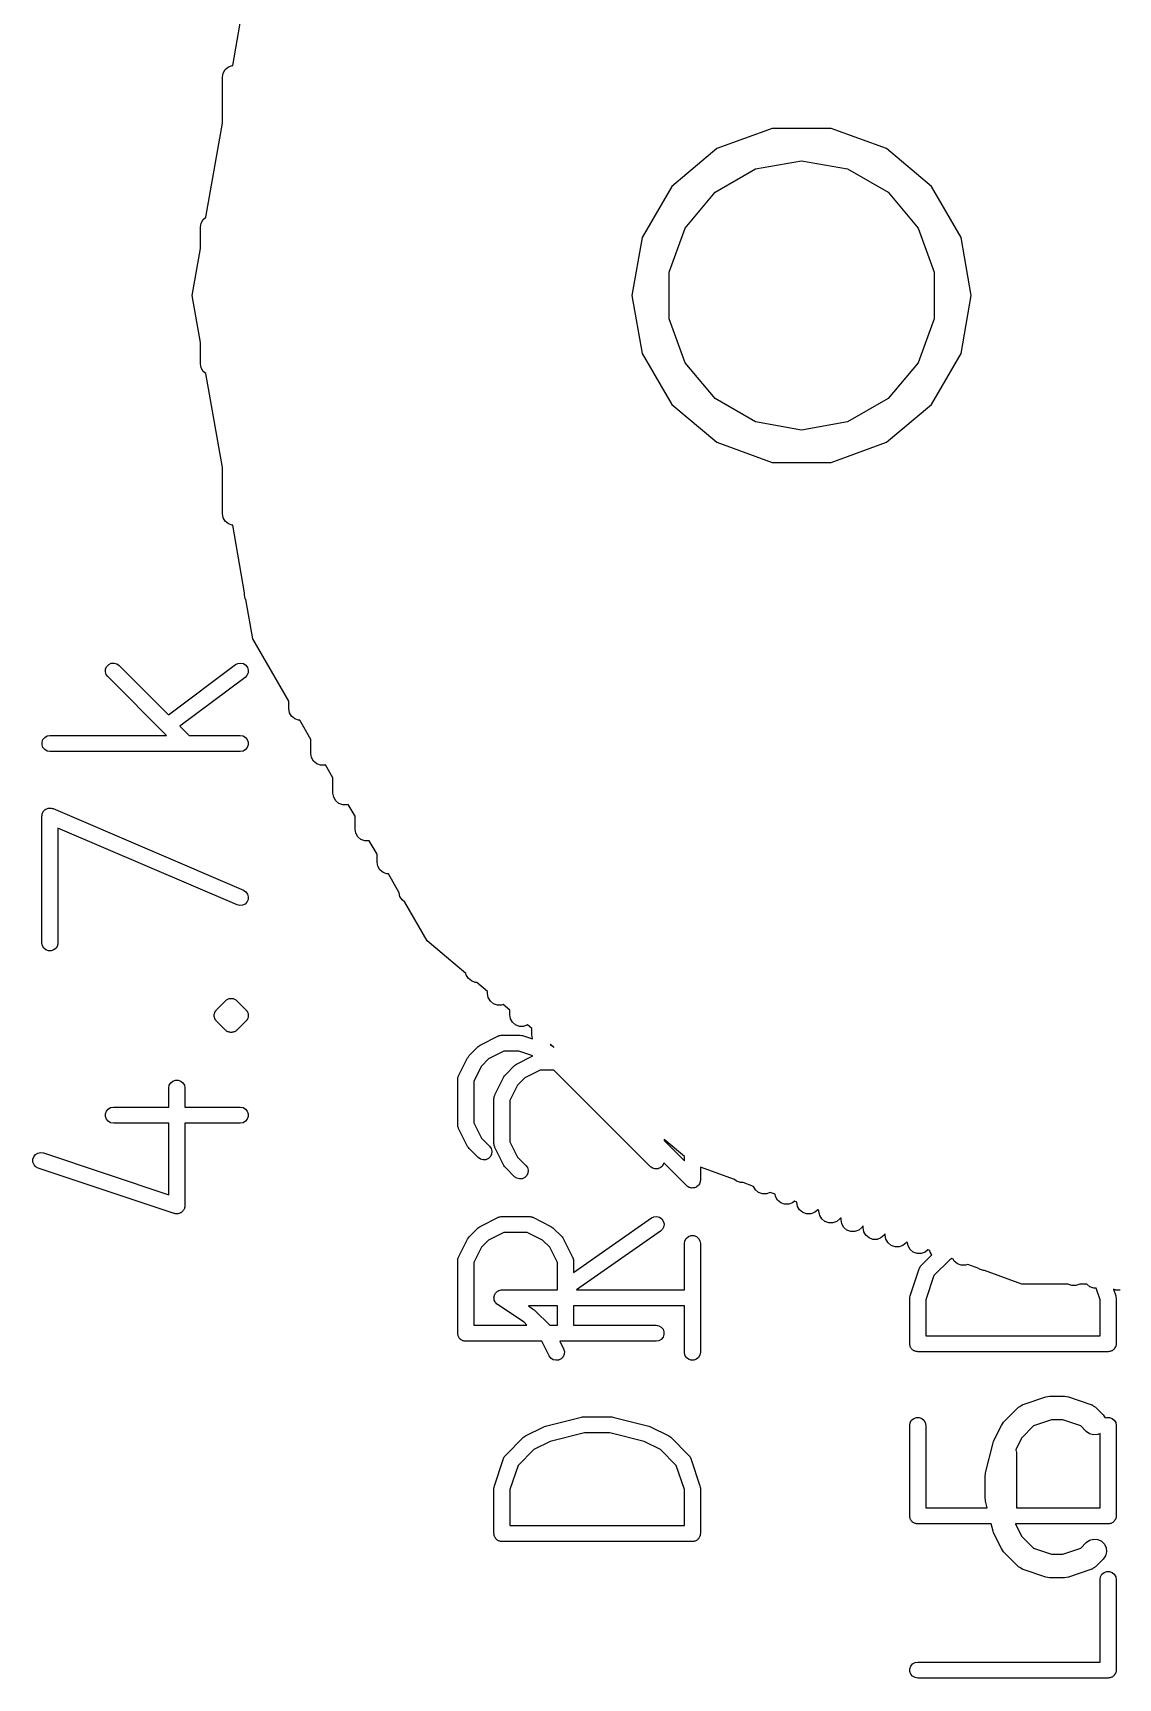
# Model space of a CAD drawing. Extents: x 0 to 76, y -93 to 10.
# Drawn here: x 5.13 to 12.01, y -49.76 to -39.34 of the extents above; entities that cross this region are included whole.
import ezdxf

# ---------------------------------------------------------------- set-up
doc = ezdxf.new("R2010")
doc.units = 0
doc.header["$MEASUREMENT"] = 0
doc.layers.add('BLACK', color=7, linetype='CONTINUOUS')

msp = doc.modelspace()

# ---------------------------------------------------------------- linework, layer by layer
at = {"layer": 'Black'}
for p, q in [((6.39438, -39.5431), (6.47, -39.1143)), ((6.33, -39.617), (6.33452, -39.5913)), ((6.33, -39.9083), (6.33, -39.617)), ((6.33452, -39.5913), (6.34755, -39.5688)), ((6.34755, -39.5688), (6.3675, -39.552)), ((6.3675, -39.552), (6.39198, -39.5431)), ((6.39198, -39.5431), (6.39438, -39.5431)), ((6.22492, -40.5042), (6.33, -39.9083)), ((9.81333, -39.9413), (9.4625, -40.069)), ((10.1867, -39.9413), (9.81333, -39.9413)), ((10.5375, -40.069), (10.1867, -39.9413)), ((9.4625, -40.069), (9.1765, -40.309)), ((10.8235, -40.309), (10.5375, -40.069)), ((9.45154, -40.3464), (9.70817, -40.1982)), ((9.70817, -40.1982), (10, -40.1468)), ((10, -40.1468), (10.2918, -40.1982)), ((10.2918, -40.1982), (10.5485, -40.3464)), ((9.1765, -40.309), (8.98983, -40.6323)), ((9.26107, -40.5734), (9.45154, -40.3464)), ((10.5485, -40.3464), (10.7389, -40.5734)), ((11.0102, -40.6323), (10.8235, -40.309)), ((6.19, -40.567), (6.19452, -40.5413)), ((6.19452, -40.5413), (6.20755, -40.5188)), ((6.20755, -40.5188), (6.22492, -40.5042)), ((6.19, -40.7023), (6.19, -40.567)), ((8.98983, -40.6323), (8.925, -41)), ((9.15972, -40.8518), (9.26107, -40.5734)), ((10.7389, -40.5734), (10.8403, -40.8518)), ((11.075, -41), (11.0102, -40.6323)), ((6.1375, -41), (6.19, -40.7023)), ((9.15972, -41.1482), (9.15972, -40.8518)), ((10.8403, -40.8518), (10.8403, -41.1482)), ((6.19, -41.2977), (6.1375, -41)), ((8.925, -41), (8.98983, -41.3677)), ((11.0102, -41.3677), (11.075, -41)), ((9.26107, -41.4266), (9.15972, -41.1482)), ((10.8403, -41.1482), (10.7389, -41.4266)), ((6.19, -41.433), (6.19, -41.2977)), ((8.98983, -41.3677), (9.1765, -41.691)), ((10.8235, -41.691), (11.0102, -41.3677)), ((6.19452, -41.4587), (6.19, -41.433)), ((6.20755, -41.4812), (6.19452, -41.4587)), ((6.22492, -41.4958), (6.20755, -41.4812)), ((6.33, -42.0917), (6.22492, -41.4958)), ((9.45154, -41.6536), (9.26107, -41.4266)), ((10.7389, -41.4266), (10.5485, -41.6536)), ((9.1765, -41.691), (9.4625, -41.931)), ((9.70817, -41.8018), (9.45154, -41.6536)), ((10.5485, -41.6536), (10.2918, -41.8018)), ((10.5375, -41.931), (10.8235, -41.691)), ((10, -41.8532), (9.70817, -41.8018)), ((10.2918, -41.8018), (10, -41.8532)), ((9.4625, -41.931), (9.81333, -42.0587)), ((10.1867, -42.0587), (10.5375, -41.931)), ((6.33, -42.383), (6.33, -42.0917)), ((9.81333, -42.0587), (10.1867, -42.0587)), ((6.33452, -42.4087), (6.33, -42.383)), ((6.34755, -42.4312), (6.33452, -42.4087)), ((6.3675, -42.448), (6.34755, -42.4312)), ((6.39198, -42.4569), (6.3675, -42.448)), ((6.39438, -42.4569), (6.39198, -42.4569)), ((6.47, -42.8857), (6.39438, -42.4569)), ((6.47, -42.897), (6.47, -42.8857)), ((6.47452, -42.9227), (6.47, -42.897)), ((6.47739, -42.9276), (6.47452, -42.9227)), ((6.52121, -43.1761), (6.47739, -42.9276)), ((6.75, -43.5724), (6.52121, -43.1761)), ((5.58761, -43.3849), (5.58914, -43.3674)), ((5.58914, -43.3674), (5.5966, -43.3514)), ((5.5966, -43.3514), (5.60908, -43.3389)), ((5.60908, -43.3389), (5.62507, -43.3314)), ((5.62507, -43.3314), (5.64264, -43.3299)), ((5.64264, -43.3299), (5.65968, -43.3345)), ((5.65968, -43.3345), (5.67413, -43.3446)), ((5.67413, -43.3446), (5.98769, -43.6581)), ((5.98769, -43.6581), (6.41207, -43.3399)), ((6.41207, -43.3399), (6.42781, -43.3319)), ((6.42781, -43.3319), (6.44532, -43.3298)), ((6.44532, -43.3298), (6.4625, -43.3338)), ((6.4625, -43.3338), (6.47728, -43.3434)), ((6.47728, -43.3434), (6.48786, -43.3575)), ((6.48786, -43.3575), (6.49298, -43.3744)), ((6.49298, -43.3744), (6.49202, -43.392)), ((5.59217, -43.402), (5.58761, -43.3849)), ((5.60229, -43.4164), (5.59217, -43.402)), ((5.97519, -43.7893), (5.60229, -43.4164)), ((6.47303, -43.4211), (6.06027, -43.7307)), ((6.48509, -43.4083), (6.47303, -43.4211)), ((6.49202, -43.392), (6.48509, -43.4083)), ((6.75, -43.619), (6.75, -43.5724)), ((6.75452, -43.6447), (6.75, -43.619)), ((6.76755, -43.6672), (6.75452, -43.6447)), ((6.7875, -43.684), (6.76755, -43.6672)), ((6.81198, -43.6929), (6.7875, -43.684)), ((5.20339, -43.8012), (5.21867, -43.7924)), ((5.21867, -43.7924), (5.23605, -43.7893)), ((5.23605, -43.7893), (5.97519, -43.7893)), ((6.06027, -43.7307), (6.11888, -43.7893)), ((6.11888, -43.7893), (6.44255, -43.7893)), ((6.44255, -43.7893), (6.45992, -43.7924)), ((6.45992, -43.7924), (6.4752, -43.8012)), ((6.81956, -43.6929), (6.81198, -43.6929)), ((6.89, -43.8149), (6.81956, -43.6929)), ((5.18602, -43.8313), (5.19205, -43.8147)), ((5.18602, -43.8489), (5.18602, -43.8313)), ((5.19205, -43.8655), (5.18602, -43.8489)), ((5.19205, -43.8147), (5.20339, -43.8012)), ((5.20339, -43.879), (5.19205, -43.8655)), ((5.21867, -43.8879), (5.20339, -43.879)), ((5.23605, -43.8909), (5.21867, -43.8879)), ((6.44255, -43.8909), (5.23605, -43.8909)), ((6.45992, -43.8879), (6.44255, -43.8909)), ((6.4752, -43.879), (6.45992, -43.8879)), ((6.4752, -43.8012), (6.48654, -43.8147)), ((6.48654, -43.8655), (6.4752, -43.879)), ((6.48654, -43.8147), (6.49258, -43.8313)), ((6.49258, -43.8489), (6.48654, -43.8655)), ((6.49258, -43.8313), (6.49258, -43.8489)), ((6.89, -43.903), (6.89, -43.8149)), ((6.89452, -43.9287), (6.89, -43.903)), ((6.90755, -43.9512), (6.89452, -43.9287)), ((6.9275, -43.968), (6.90755, -43.9512)), ((6.95198, -43.9769), (6.9275, -43.968)), ((6.97802, -43.9769), (6.95198, -43.9769)), ((6.98257, -43.9752), (6.97802, -43.9769)), ((7.03, -44.0574), (6.98257, -43.9752)), ((7.03, -44.155), (7.03, -44.0574)), ((7.03452, -44.1807), (7.03, -44.155)), ((7.04755, -44.2032), (7.03452, -44.1807)), ((7.0675, -44.22), (7.04755, -44.2032)), ((5.18525, -44.2997), (5.18626, -44.294)), ((5.18525, -45.1041), (5.18525, -44.2997)), ((5.18626, -44.294), (5.18659, -44.2881)), ((5.18659, -44.2881), (5.18778, -44.2854)), ((5.18778, -44.2854), (5.18831, -44.2824)), ((5.18831, -44.2824), (5.19124, -44.2773)), ((5.19124, -44.2773), (5.19354, -44.2719)), ((5.19354, -44.2719), (5.19562, -44.2697)), ((5.19562, -44.2697), (5.19713, -44.2671)), ((5.19713, -44.2671), (5.20162, -44.2633)), ((5.20162, -44.2633), (5.20562, -44.2591)), ((5.20562, -44.2591), (5.20832, -44.2577)), ((5.20832, -44.2577), (5.21065, -44.2557)), ((5.21065, -44.2557), (5.21614, -44.2537)), ((5.21614, -44.2537), (5.22136, -44.2511)), ((5.22136, -44.2511), (5.22438, -44.2507)), ((5.22438, -44.2507), (5.22723, -44.2497)), ((5.22723, -44.2497), (5.23307, -44.2497)), ((5.23307, -44.2497), (5.23888, -44.249)), ((5.23888, -44.249), (5.24184, -44.2497)), ((5.24184, -44.2497), (5.24487, -44.2497)), ((5.24487, -44.2497), (5.25036, -44.2517)), ((5.25036, -44.2517), (5.25606, -44.253)), ((5.25606, -44.253), (6.46256, -44.7701)), ((7.09198, -44.2289), (7.0675, -44.22)), ((7.11802, -44.2289), (7.09198, -44.2289)), ((7.12711, -44.2256), (7.11802, -44.2289)), ((7.17, -44.2998), (7.12711, -44.2256)), ((7.17, -44.383), (7.17, -44.2998)), ((6.42254, -44.8635), (5.28685, -44.3768)), ((5.28685, -44.3768), (5.28685, -45.1041)), ((7.17452, -44.4087), (7.17, -44.383)), ((7.18755, -44.4312), (7.17452, -44.4087)), ((7.2075, -44.448), (7.18755, -44.4312)), ((7.23198, -44.4569), (7.2075, -44.448)), ((7.25802, -44.4569), (7.23198, -44.4569)), ((7.26019, -44.4561), (7.25802, -44.4569)), ((7.31, -44.5423), (7.26019, -44.4561)), ((7.31, -44.592), (7.31, -44.5423)), ((7.31452, -44.6177), (7.31, -44.592)), ((7.32755, -44.6402), (7.31452, -44.6177)), ((7.3475, -44.657), (7.32755, -44.6402)), ((7.37198, -44.6659), (7.3475, -44.657)), ((7.38132, -44.6659), (7.37198, -44.6659)), ((7.45046, -44.7856), (7.38132, -44.6659)), ((6.46256, -44.7701), (6.47732, -44.7798)), ((6.47732, -44.7798), (6.48789, -44.7939)), ((6.49201, -44.8284), (6.48506, -44.8446)), ((6.48789, -44.7939), (6.49299, -44.8108)), ((6.49299, -44.8108), (6.49201, -44.8284)), ((7.45452, -44.8087), (7.45046, -44.7856)), ((7.46755, -44.8312), (7.45452, -44.8087)), ((7.48546, -44.8462), (7.46755, -44.8312)), ((6.43971, -44.8675), (6.42254, -44.8635)), ((6.45723, -44.8654), (6.43971, -44.8675)), ((6.47298, -44.8575), (6.45723, -44.8654)), ((6.48506, -44.8446), (6.47298, -44.8575)), ((7.62604, -45.0897), (7.48546, -44.8462)), ((5.18831, -45.1214), (5.18525, -45.1041)), ((5.19713, -45.1367), (5.18831, -45.1214)), ((5.21065, -45.1481), (5.19713, -45.1367)), ((5.22723, -45.1541), (5.21065, -45.1481)), ((5.26145, -45.1481), (5.24487, -45.1541)), ((5.27496, -45.1367), (5.26145, -45.1481)), ((5.28378, -45.1214), (5.27496, -45.1367)), ((5.28685, -45.1041), (5.28378, -45.1214)), ((7.87299, -45.2969), (7.62604, -45.0897)), ((5.24487, -45.1541), (5.22723, -45.1541)), ((7.87452, -45.3057), (7.87299, -45.2969)), ((7.88755, -45.3282), (7.87452, -45.3057)), ((7.9075, -45.345), (7.88755, -45.3282)), ((7.93198, -45.3539), (7.9075, -45.345)), ((7.94081, -45.3539), (7.93198, -45.3539)), ((8.01, -45.4119), (7.94081, -45.3539)), ((6.35596, -45.4646), (6.35998, -45.4627)), ((6.35998, -45.4627), (6.36363, -45.4602)), ((6.36363, -45.4602), (6.36792, -45.459)), ((6.36792, -45.459), (6.37195, -45.4572)), ((6.37195, -45.4572), (6.37637, -45.4568)), ((6.37637, -45.4568), (6.38067, -45.4556)), ((6.38067, -45.4556), (6.38509, -45.456)), ((6.38509, -45.456), (6.38952, -45.4556)), ((6.38952, -45.4556), (6.39382, -45.4568)), ((6.39382, -45.4568), (6.39824, -45.4572)), ((6.39824, -45.4572), (6.40227, -45.459)), ((6.40227, -45.459), (6.40656, -45.4602)), ((6.40656, -45.4602), (6.41021, -45.4627)), ((6.41021, -45.4627), (6.41423, -45.4646)), ((8.01, -45.424), (8.01, -45.4119)), ((8.01452, -45.4497), (8.01, -45.424)), ((8.02755, -45.4722), (8.01452, -45.4497)), ((6.27704, -45.5593), (6.27761, -45.5571)), ((6.27742, -45.5637), (6.27704, -45.5593)), ((6.27704, -45.5681), (6.27742, -45.5637)), ((6.27761, -45.5549), (6.27838, -45.5528)), ((6.27761, -45.5571), (6.27761, -45.5549)), ((6.27838, -45.5528), (6.27857, -45.5505)), ((6.27857, -45.5505), (6.28045, -45.5465)), ((6.28045, -45.5465), (6.2816, -45.5422)), ((6.2816, -45.5422), (6.28288, -45.5404)), ((6.28288, -45.5404), (6.28365, -45.5383)), ((6.28365, -45.5383), (6.28508, -45.5366)), ((6.28508, -45.5366), (6.28603, -45.5346)), ((6.28603, -45.5346), (6.28917, -45.5314)), ((6.28917, -45.5314), (6.29172, -45.5278)), ((6.29172, -45.5278), (6.34917, -45.4703)), ((6.34917, -45.4703), (6.35282, -45.4678)), ((6.35282, -45.4678), (6.35596, -45.4646)), ((6.41423, -45.4646), (6.41737, -45.4678)), ((6.41737, -45.4678), (6.42102, -45.4703)), ((6.42102, -45.4703), (6.47847, -45.5278)), ((6.47847, -45.5278), (6.48102, -45.5314)), ((6.48102, -45.5314), (6.48416, -45.5346)), ((6.48416, -45.5346), (6.4851, -45.5366)), ((6.4851, -45.5366), (6.48654, -45.5383)), ((6.48654, -45.5383), (6.48731, -45.5404)), ((6.48731, -45.5404), (6.48859, -45.5422)), ((6.48859, -45.5422), (6.48974, -45.5465)), ((6.48974, -45.5465), (6.49162, -45.5505)), ((6.49162, -45.5505), (6.49181, -45.5528)), ((6.49181, -45.5528), (6.49258, -45.5549)), ((6.49258, -45.5549), (6.49258, -45.5571)), ((6.49258, -45.5571), (6.49315, -45.5593)), ((6.49315, -45.5593), (6.49277, -45.5637)), ((6.49277, -45.5637), (6.49315, -45.5681)), ((8.0475, -45.489), (8.02755, -45.4722)), ((8.07198, -45.4979), (8.0475, -45.489)), ((8.09802, -45.4979), (8.07198, -45.4979)), ((8.10807, -45.4942), (8.09802, -45.4979)), ((8.15, -45.5294), (8.10807, -45.4942)), ((8.15, -45.559), (8.15, -45.5294)), ((8.15452, -45.5847), (8.15, -45.559)), ((6.27761, -45.5703), (6.27704, -45.5681)), ((6.27761, -45.5725), (6.27761, -45.5703)), ((6.27838, -45.5746), (6.27761, -45.5725)), ((6.27857, -45.5768), (6.27838, -45.5746)), ((6.28045, -45.5809), (6.27857, -45.5768)), ((6.2816, -45.5852), (6.28045, -45.5809)), ((6.28288, -45.587), (6.2816, -45.5852)), ((6.28365, -45.5891), (6.28288, -45.587)), ((6.28508, -45.5908), (6.28365, -45.5891)), ((6.28603, -45.5928), (6.28508, -45.5908)), ((6.28917, -45.596), (6.28603, -45.5928)), ((6.29172, -45.5996), (6.28917, -45.596)), ((6.34917, -45.6571), (6.29172, -45.5996)), ((6.35282, -45.6596), (6.34917, -45.6571)), ((6.35596, -45.6628), (6.35282, -45.6596)), ((6.35998, -45.6646), (6.35596, -45.6628)), ((6.36363, -45.6672), (6.35998, -45.6646)), ((6.36792, -45.6683), (6.36363, -45.6672)), ((6.37195, -45.6702), (6.36792, -45.6683)), ((6.37637, -45.6706), (6.37195, -45.6702)), ((6.38067, -45.6717), (6.37637, -45.6706)), ((6.38509, -45.6714), (6.38067, -45.6717)), ((6.38952, -45.6717), (6.38509, -45.6714)), ((6.39382, -45.6706), (6.38952, -45.6717)), ((6.39824, -45.6702), (6.39382, -45.6706)), ((6.40227, -45.6683), (6.39824, -45.6702)), ((6.40656, -45.6672), (6.40227, -45.6683)), ((6.41021, -45.6646), (6.40656, -45.6672)), ((6.41423, -45.6628), (6.41021, -45.6646)), ((6.41737, -45.6596), (6.41423, -45.6628)), ((6.42102, -45.6571), (6.41737, -45.6596)), ((6.47847, -45.5996), (6.42102, -45.6571)), ((6.48102, -45.596), (6.47847, -45.5996)), ((6.48416, -45.5928), (6.48102, -45.596)), ((6.4851, -45.5908), (6.48416, -45.5928)), ((6.48654, -45.5891), (6.4851, -45.5908)), ((6.48731, -45.587), (6.48654, -45.5891)), ((6.48859, -45.5852), (6.48731, -45.587)), ((6.48974, -45.5809), (6.48859, -45.5852)), ((6.49162, -45.5768), (6.48974, -45.5809)), ((6.49181, -45.5746), (6.49162, -45.5768)), ((6.49258, -45.5725), (6.49181, -45.5746)), ((6.49315, -45.5681), (6.49258, -45.5703)), ((6.49258, -45.5703), (6.49258, -45.5725)), ((8.16755, -45.6072), (8.15452, -45.5847)), ((8.1875, -45.624), (8.16755, -45.6072)), ((8.21198, -45.6329), (8.1875, -45.624)), ((8.23802, -45.6329), (8.21198, -45.6329)), ((8.2625, -45.624), (8.23802, -45.6329)), ((8.2626, -45.6239), (8.2625, -45.624)), ((8.29, -45.6469), (8.2626, -45.6239)), ((8.29, -45.687), (8.29, -45.6469)), ((7.89258, -45.8182), (7.95003, -45.7608)), ((7.95003, -45.7608), (7.9567, -45.7561)), ((7.9567, -45.7561), (7.96323, -45.7513)), ((7.96323, -45.7513), (8.07814, -45.6938)), ((8.07814, -45.6938), (8.08095, -45.693)), ((8.08095, -45.693), (8.08348, -45.6915)), ((8.08348, -45.6915), (8.08934, -45.6905)), ((8.08934, -45.6905), (8.09505, -45.6888)), ((8.09505, -45.6888), (8.09797, -45.689)), ((8.09797, -45.689), (8.10086, -45.6885)), ((8.10086, -45.6885), (8.21576, -45.6885)), ((8.21576, -45.6885), (8.22378, -45.6899)), ((8.22378, -45.6899), (8.23183, -45.6911)), ((8.23183, -45.6911), (8.29439, -45.7119)), ((8.29439, -45.7119), (8.29, -45.687)), ((8.40887, -45.7466), (8.40564, -45.7493)), ((8.40564, -45.7493), (8.40676, -45.7499)), ((8.40676, -45.7499), (8.40959, -45.7507)), ((8.43, -45.7643), (8.40887, -45.7466)), ((8.40959, -45.7507), (8.41446, -45.7541)), ((8.41446, -45.7541), (8.4197, -45.7569)), ((8.4197, -45.7569), (8.42164, -45.7591)), ((8.42164, -45.7591), (8.42404, -45.7608)), ((8.42404, -45.7608), (8.43, -45.7668)), ((8.43, -45.7668), (8.43, -45.7643)), ((7.82561, -45.9464), (7.88306, -45.8314)), ((7.88306, -45.8314), (7.88791, -45.8249)), ((7.88791, -45.8249), (7.89258, -45.8182)), ((8.01604, -45.8385), (7.97025, -45.8843)), ((8.11285, -45.7901), (8.01604, -45.8385)), ((8.20752, -45.7901), (8.11285, -45.7901)), ((8.18003, -45.8817), (8.1867, -45.8771)), ((8.1867, -45.8771), (8.19323, -45.8722)), ((8.19323, -45.8722), (8.29755, -45.8201)), ((8.29755, -45.8201), (8.20752, -45.7901)), ((6.00147, -45.9907), (6.01498, -45.9793)), ((6.01498, -45.9793), (6.03156, -45.9733)), ((6.03156, -45.9733), (6.0492, -45.9733)), ((6.0492, -45.9733), (6.06578, -45.9793)), ((6.06578, -45.9793), (6.0793, -45.9907)), ((7.82025, -45.9691), (7.82076, -45.9662)), ((7.82025, -46.2563), (7.82025, -45.9691)), ((7.82058, -45.9633), (7.82228, -45.9576)), ((7.82076, -45.9662), (7.82058, -45.9633)), ((7.82228, -45.9576), (7.82331, -45.9517)), ((7.82331, -45.9517), (7.82478, -45.9492)), ((7.82478, -45.9492), (7.82561, -45.9464)), ((7.97025, -45.8843), (7.92185, -45.9811)), ((7.92185, -45.9811), (7.92185, -46.2443)), ((8.05561, -46.0673), (8.11306, -45.9524)), ((8.11306, -45.9524), (8.11791, -45.9459)), ((8.11791, -45.9459), (8.12258, -45.9392)), ((8.12258, -45.9392), (8.18003, -45.8817)), ((8.24604, -45.9594), (8.20025, -46.0052)), ((8.34285, -45.911), (8.24604, -45.9594)), ((8.43058, -45.911), (8.34285, -45.911)), ((9.04163, -46.5221), (8.43058, -45.911)), ((5.98958, -46.0233), (5.99264, -46.0059)), ((5.98958, -46.1449), (5.98958, -46.0233)), ((5.99264, -46.0059), (6.00147, -45.9907)), ((6.0793, -45.9907), (6.08812, -46.0059)), ((6.08812, -46.0059), (6.09118, -46.0233)), ((6.09118, -46.0233), (6.09118, -46.1449)), ((8.05025, -46.09), (8.05076, -46.0871)), ((8.05058, -46.0842), (8.05228, -46.0785)), ((8.05076, -46.0871), (8.05058, -46.0842)), ((8.05228, -46.0785), (8.05331, -46.0726)), ((8.05331, -46.0726), (8.05478, -46.0701)), ((8.05478, -46.0701), (8.05561, -46.0673)), ((8.20025, -46.0052), (8.15185, -46.102)), ((5.58819, -46.1868), (5.59422, -46.1703)), ((5.58819, -46.2045), (5.58819, -46.1868)), ((5.59422, -46.1703), (5.60556, -46.1568)), ((5.60556, -46.1568), (5.62084, -46.1479)), ((5.62084, -46.1479), (5.63821, -46.1449)), ((5.63821, -46.1449), (5.98958, -46.1449)), ((6.09118, -46.1449), (6.44255, -46.1449)), ((6.44255, -46.1449), (6.45992, -46.1479)), ((6.45992, -46.1479), (6.4752, -46.1568)), ((6.4752, -46.1568), (6.48654, -46.1703)), ((6.48654, -46.1703), (6.49258, -46.1868)), ((6.49258, -46.1868), (6.49258, -46.2045)), ((8.05025, -46.3773), (8.05025, -46.09)), ((8.15185, -46.102), (8.15185, -46.3653)), ((5.59422, -46.2211), (5.58819, -46.2045)), ((5.60556, -46.2346), (5.59422, -46.2211)), ((5.62084, -46.2434), (5.60556, -46.2346)), ((5.63821, -46.2465), (5.62084, -46.2434)), ((5.98958, -46.2465), (5.63821, -46.2465)), ((5.98958, -46.6997), (5.98958, -46.2465)), ((6.44255, -46.2465), (6.09118, -46.2465)), ((6.09118, -46.2465), (6.09118, -46.7702)), ((6.45992, -46.2434), (6.44255, -46.2465)), ((6.4752, -46.2346), (6.45992, -46.2434)), ((6.48654, -46.2211), (6.4752, -46.2346)), ((6.49258, -46.2045), (6.48654, -46.2211)), ((7.82076, -46.2592), (7.82025, -46.2563)), ((7.82058, -46.2621), (7.82076, -46.2592)), ((7.82228, -46.2678), (7.82058, -46.2621)), ((7.82331, -46.2737), (7.82228, -46.2678)), ((7.82478, -46.2762), (7.82331, -46.2737)), ((7.82561, -46.2791), (7.82478, -46.2762)), ((7.88306, -46.394), (7.82561, -46.2791)), ((7.92185, -46.2443), (7.97025, -46.3411)), ((7.88791, -46.4005), (7.88306, -46.394)), ((7.89258, -46.4072), (7.88791, -46.4005)), ((7.97025, -46.3411), (8.02187, -46.3928)), ((8.02187, -46.3928), (8.03199, -46.4072)), ((8.05076, -46.3802), (8.05025, -46.3773)), ((8.05058, -46.3831), (8.05076, -46.3802)), ((8.05228, -46.3888), (8.05058, -46.3831)), ((8.05331, -46.3947), (8.05228, -46.3888)), ((8.05478, -46.3972), (8.05331, -46.3947)), ((8.05561, -46.4), (8.05478, -46.3972)), ((8.11306, -46.5149), (8.05561, -46.4)), ((8.15185, -46.3653), (8.20025, -46.4621)), ((9.25675, -46.4581), (9.12835, -46.3503)), ((9.12835, -46.3503), (9.12835, -46.3561)), ((9.12835, -46.3561), (9.25675, -46.4845)), ((5.12834, -46.4755), (5.13392, -46.4587)), ((5.12883, -46.4931), (5.12834, -46.4755)), ((5.13531, -46.5095), (5.12883, -46.4931)), ((5.13392, -46.4587), (5.14489, -46.4449)), ((5.14489, -46.4449), (5.15992, -46.4357)), ((5.15992, -46.4357), (5.17721, -46.4321)), ((5.17721, -46.4321), (5.19466, -46.4347)), ((5.19466, -46.4347), (5.98958, -46.6997)), ((7.95003, -46.4646), (7.89258, -46.4072)), ((7.96448, -46.4747), (7.95003, -46.4646)), ((7.98152, -46.4793), (7.96448, -46.4747)), ((7.9991, -46.4778), (7.98152, -46.4793)), ((8.01509, -46.4703), (7.9991, -46.4778)), ((8.02756, -46.4578), (8.01509, -46.4703)), ((8.03502, -46.4418), (8.02756, -46.4578)), ((8.03199, -46.4072), (8.03656, -46.4243)), ((8.03656, -46.4243), (8.03502, -46.4418)), ((8.20025, -46.4621), (8.25187, -46.5137)), ((9.12528, -46.5035), (9.12197, -46.5093)), ((9.12567, -46.5013), (9.12528, -46.5035)), ((9.12662, -46.4993), (9.12567, -46.5013)), ((9.12672, -46.4981), (9.12662, -46.4993)), ((9.27163, -46.643), (9.12672, -46.4981)), ((9.25675, -46.4845), (9.25675, -46.4581)), ((5.14702, -46.5227), (5.13531, -46.5095)), ((5.16253, -46.5311), (5.14702, -46.5227)), ((6.02432, -46.8184), (5.16253, -46.5311)), ((8.11791, -46.5214), (8.11306, -46.5149)), ((8.12258, -46.5281), (8.11791, -46.5214)), ((8.18003, -46.5856), (8.12258, -46.5281)), ((8.19448, -46.5957), (8.18003, -46.5856)), ((8.21152, -46.6002), (8.19448, -46.5957)), ((8.2291, -46.5987), (8.21152, -46.6002)), ((8.24509, -46.5913), (8.2291, -46.5987)), ((8.25756, -46.5788), (8.24509, -46.5913)), ((8.25187, -46.5137), (8.26199, -46.5282)), ((8.26502, -46.5628), (8.25756, -46.5788)), ((8.26199, -46.5282), (8.26656, -46.5452)), ((8.26656, -46.5452), (8.26502, -46.5628)), ((9.04706, -46.5259), (9.04163, -46.5221)), ((9.05215, -46.5301), (9.04706, -46.5259)), ((9.05425, -46.5309), (9.05215, -46.5301)), ((9.05608, -46.5322), (9.05425, -46.5309)), ((9.0625, -46.5339), (9.05608, -46.5322)), ((9.06873, -46.5362), (9.0625, -46.5339)), ((9.07096, -46.5362), (9.06873, -46.5362)), ((9.07312, -46.5367), (9.07096, -46.5362)), ((9.07974, -46.5362), (9.07312, -46.5367)), ((9.08637, -46.5362), (9.07974, -46.5362)), ((9.08847, -46.5354), (9.08637, -46.5362)), ((9.0907, -46.5352), (9.08847, -46.5354)), ((9.09671, -46.5324), (9.0907, -46.5352)), ((9.10295, -46.5301), (9.09671, -46.5324)), ((9.10466, -46.5287), (9.10295, -46.5301)), ((9.10669, -46.5278), (9.10466, -46.5287)), ((9.11138, -46.5231), (9.10669, -46.5278)), ((9.11646, -46.5188), (9.11138, -46.5231)), ((9.11758, -46.5169), (9.11646, -46.5188)), ((9.11916, -46.5153), (9.11758, -46.5169)), ((9.12197, -46.5093), (9.11916, -46.5153)), ((9.35835, -46.6071), (9.3572, -46.6136)), ((9.57477, -46.6033), (9.35835, -46.5245)), ((9.35835, -46.5245), (9.35835, -46.6071)), ((9.5875, -46.614), (9.57477, -46.6033)), ((9.27706, -46.6468), (9.27163, -46.643)), ((9.28215, -46.6511), (9.27706, -46.6468)), ((9.28425, -46.6519), (9.28215, -46.6511)), ((9.28608, -46.6531), (9.28425, -46.6519)), ((9.29249, -46.6549), (9.28608, -46.6531)), ((9.29873, -46.6571), (9.29249, -46.6549)), ((9.30096, -46.6571), (9.29873, -46.6571)), ((9.30312, -46.6577), (9.30096, -46.6571)), ((9.30974, -46.6571), (9.30312, -46.6577)), ((9.31637, -46.6571), (9.30974, -46.6571)), ((9.31847, -46.6564), (9.31637, -46.6571)), ((9.3207, -46.6562), (9.31847, -46.6564)), ((9.32671, -46.6534), (9.3207, -46.6562)), ((9.33295, -46.6511), (9.32671, -46.6534)), ((9.33466, -46.6497), (9.33295, -46.6511)), ((9.33669, -46.6487), (9.33466, -46.6497)), ((9.34138, -46.644), (9.33669, -46.6487)), ((9.34646, -46.6397), (9.34138, -46.644)), ((9.34758, -46.6378), (9.34646, -46.6397)), ((9.34916, -46.6362), (9.34758, -46.6378)), ((9.35197, -46.6302), (9.34916, -46.6362)), ((9.35528, -46.6245), (9.35197, -46.6302)), ((9.35567, -46.6223), (9.35528, -46.6245)), ((9.35662, -46.6202), (9.35567, -46.6223)), ((9.3572, -46.6136), (9.35662, -46.6202)), ((9.61198, -46.6229), (9.5875, -46.614)), ((9.62859, -46.6229), (9.61198, -46.6229)), ((9.6954, -46.6472), (9.62859, -46.6229)), ((9.70755, -46.6682), (9.6954, -46.6472)), ((9.7275, -46.685), (9.70755, -46.6682)), ((9.75198, -46.6939), (9.7275, -46.685)), ((9.77802, -46.6939), (9.75198, -46.6939)), ((9.80084, -46.6856), (9.77802, -46.6939)), ((9.83192, -46.6969), (9.80084, -46.6856)), ((9.83452, -46.7117), (9.83192, -46.6969)), ((9.84755, -46.7342), (9.83452, -46.7117)), ((6.02803, -46.8189), (6.02432, -46.8184)), ((6.05402, -46.8185), (6.0492, -46.8202)), ((6.05905, -46.8174), (6.05402, -46.8185)), ((6.06225, -46.8155), (6.05905, -46.8174)), ((6.06578, -46.8142), (6.06225, -46.8155)), ((6.06971, -46.8109), (6.06578, -46.8142)), ((6.07408, -46.8082), (6.06971, -46.8109)), ((6.07642, -46.8053), (6.07408, -46.8082)), ((6.0793, -46.8028), (6.07642, -46.8053)), ((6.08186, -46.7984), (6.0793, -46.8028)), ((6.08505, -46.7944), (6.08186, -46.7984)), ((6.08624, -46.7908), (6.08505, -46.7944)), ((6.08812, -46.7876), (6.08624, -46.7908)), ((6.08901, -46.7825), (6.08812, -46.7876)), ((6.09063, -46.7776), (6.08901, -46.7825)), ((6.09118, -46.7702), (6.09053, -46.7739)), ((6.09053, -46.7739), (6.09063, -46.7776)), ((9.8675, -46.751), (9.84755, -46.7342)), ((9.89198, -46.7599), (9.8675, -46.751)), ((9.91802, -46.7599), (9.89198, -46.7599)), ((9.9425, -46.751), (9.91802, -46.7599)), ((9.954, -46.7413), (9.9425, -46.751)), ((9.97, -46.7471), (9.954, -46.7413)), ((9.97, -46.748), (9.97, -46.7471)), ((9.97452, -46.7737), (9.97, -46.748)), ((9.98755, -46.7962), (9.97452, -46.7737)), ((10.0075, -46.813), (9.98755, -46.7962)), ((10.032, -46.8219), (10.0075, -46.813)), ((10.0825, -46.813), (10.058, -46.8219)), ((10.1025, -46.7962), (10.0825, -46.813)), ((10.1029, -46.7955), (10.1025, -46.7962)), ((10.11, -46.7981), (10.1029, -46.7955)), ((10.11, -46.805), (10.11, -46.7981)), ((10.1145, -46.8307), (10.11, -46.805)), ((6.03156, -46.8202), (6.02803, -46.8189)), ((6.03669, -46.8202), (6.03156, -46.8202)), ((6.04177, -46.821), (6.03669, -46.8202)), ((6.04545, -46.8202), (6.04177, -46.821)), ((6.0492, -46.8202), (6.04545, -46.8202)), ((7.89258, -46.9673), (7.95003, -46.9098)), ((7.95003, -46.9098), (7.9567, -46.9052)), ((7.9567, -46.9052), (7.96323, -46.9003)), ((7.96323, -46.9003), (8.07814, -46.8429)), ((8.07814, -46.8429), (8.08095, -46.842)), ((8.08095, -46.842), (8.08348, -46.8406)), ((8.08348, -46.8406), (8.08934, -46.8395)), ((8.08934, -46.8395), (8.09505, -46.8378)), ((8.09505, -46.8378), (8.09797, -46.838)), ((8.09797, -46.838), (8.10086, -46.8375)), ((8.10086, -46.8375), (8.27321, -46.8375)), ((8.27321, -46.8375), (8.2761, -46.838)), ((8.2761, -46.838), (8.27902, -46.8378)), ((8.27902, -46.8378), (8.28473, -46.8395)), ((8.28473, -46.8395), (8.29059, -46.8406)), ((8.29059, -46.8406), (8.29312, -46.842)), ((8.29312, -46.842), (8.29593, -46.8429)), ((8.29593, -46.8429), (8.41084, -46.9003)), ((8.41084, -46.9003), (8.41737, -46.9052)), ((8.41737, -46.9052), (8.42404, -46.9098)), ((8.42404, -46.9098), (8.48149, -46.9673)), ((8.55382, -47.1929), (9.04842, -46.8467)), ((9.04842, -46.8467), (9.06441, -46.8392)), ((9.06441, -46.8392), (9.08198, -46.8377)), ((9.08198, -46.8377), (9.09902, -46.8423)), ((9.09902, -46.8423), (9.11347, -46.8524)), ((9.11916, -46.9175), (9.10668, -46.9299)), ((9.11347, -46.8524), (9.12359, -46.8668)), ((9.12661, -46.9015), (9.11916, -46.9175)), ((9.12359, -46.8668), (9.12815, -46.8839)), ((9.12815, -46.8839), (9.12661, -46.9015)), ((10.058, -46.8219), (10.032, -46.8219)), ((10.1275, -46.8532), (10.1145, -46.8307)), ((10.1475, -46.87), (10.1275, -46.8532)), ((10.172, -46.8789), (10.1475, -46.87)), ((10.198, -46.8789), (10.172, -46.8789)), ((10.2225, -46.87), (10.198, -46.8789)), ((10.2425, -46.8532), (10.2225, -46.87)), ((10.2458, -46.8475), (10.2425, -46.8532)), ((10.25, -46.849), (10.2458, -46.8475)), ((10.25, -46.859), (10.25, -46.849)), ((10.2545, -46.8847), (10.25, -46.859)), ((10.2675, -46.9072), (10.2545, -46.8847)), ((10.2875, -46.924), (10.2675, -46.9072)), ((10.3825, -46.9072), (10.3625, -46.924)), ((10.3872, -46.899), (10.3825, -46.9072)), ((10.39, -46.9), (10.3872, -46.899)), ((10.39, -46.909), (10.39, -46.9)), ((10.3945, -46.9347), (10.39, -46.909)), ((7.82561, -47.0954), (7.88306, -46.9805)), ((7.88306, -46.9805), (7.88792, -46.974)), ((7.88792, -46.974), (7.89258, -46.9673)), ((8.01604, -46.9875), (7.97025, -47.0333)), ((8.11285, -46.9391), (8.01604, -46.9875)), ((8.26122, -46.9391), (8.11285, -46.9391)), ((8.35803, -46.9875), (8.26122, -46.9391)), ((8.40382, -47.0333), (8.35803, -46.9875)), ((8.48149, -46.9673), (8.48615, -46.974)), ((8.48615, -46.974), (8.49101, -46.9805)), ((8.49101, -46.9805), (8.54846, -47.0954)), ((9.10668, -46.9299), (8.57347, -47.3032)), ((9.25675, -47.0093), (9.25981, -46.9919)), ((9.25675, -47.3032), (9.25675, -47.0093)), ((9.25981, -46.9919), (9.26863, -46.9766)), ((9.26863, -46.9766), (9.28215, -46.9653)), ((9.28215, -46.9653), (9.29873, -46.9592)), ((9.29873, -46.9592), (9.31637, -46.9592)), ((9.31637, -46.9592), (9.33295, -46.9653)), ((9.33295, -46.9653), (9.34646, -46.9766)), ((9.34646, -46.9766), (9.35528, -46.9919)), ((9.35528, -46.9919), (9.35835, -47.0093)), ((9.35835, -47.0093), (9.35835, -47.6987)), ((10.312, -46.9329), (10.2875, -46.924)), ((10.338, -46.9329), (10.312, -46.9329)), ((10.3625, -46.924), (10.338, -46.9329)), ((10.4075, -46.9572), (10.3945, -46.9347)), ((10.4275, -46.974), (10.4075, -46.9572)), ((10.452, -46.9829), (10.4275, -46.974)), ((10.478, -46.9829), (10.452, -46.9829)), ((10.5025, -46.974), (10.478, -46.9829)), ((10.5225, -46.9572), (10.5025, -46.974)), ((10.5268, -46.9498), (10.5225, -46.9572)), ((10.53, -46.9509), (10.5268, -46.9498)), ((10.53, -46.956), (10.53, -46.9509)), ((10.5345, -46.9817), (10.53, -46.956)), ((10.5475, -47.0042), (10.5345, -46.9817)), ((10.5675, -47.021), (10.5475, -47.0042)), ((10.592, -47.0299), (10.5675, -47.021)), ((10.6425, -47.021), (10.618, -47.0299)), ((10.6625, -47.0042), (10.6425, -47.021)), ((10.6649, -47), (10.6625, -47.0042)), ((10.6705, -47.0021), (10.6649, -47)), ((10.6745, -47.0247), (10.6705, -47.0021)), ((10.6875, -47.0472), (10.6745, -47.0247)), ((7.82025, -47.1181), (7.82076, -47.1152)), ((7.82025, -47.5777), (7.82025, -47.1181)), ((7.82058, -47.1123), (7.82228, -47.1066)), ((7.82076, -47.1152), (7.82058, -47.1123)), ((7.82228, -47.1066), (7.82331, -47.1007)), ((7.82331, -47.1007), (7.82478, -47.0982)), ((7.82478, -47.0982), (7.82561, -47.0954)), ((7.97025, -47.0333), (7.92185, -47.1301)), ((7.92185, -47.1301), (7.92185, -47.5269)), ((8.45222, -47.1301), (8.40382, -47.0333)), ((8.45222, -47.3032), (8.45222, -47.1301)), ((8.54846, -47.0954), (8.5493, -47.0982)), ((8.5493, -47.0982), (8.55076, -47.1007)), ((8.55076, -47.1007), (8.55179, -47.1066)), ((8.55179, -47.1066), (8.55349, -47.1123)), ((8.55349, -47.1123), (8.55331, -47.1152)), ((8.55331, -47.1152), (8.55382, -47.1181)), ((8.55382, -47.1181), (8.55382, -47.1929)), ((10.618, -47.0299), (10.592, -47.0299)), ((10.7075, -47.064), (10.6875, -47.0472)), ((10.732, -47.0729), (10.7075, -47.064)), ((10.758, -47.0729), (10.732, -47.0729)), ((10.7576, -47.1489), (10.8249, -47.0816)), ((10.7825, -47.064), (10.758, -47.0729)), ((10.8, -47.0492), (10.7825, -47.064)), ((10.8128, -47.0539), (10.8, -47.0492)), ((10.8145, -47.0637), (10.8128, -47.0539)), ((10.8249, -47.0816), (10.8145, -47.0637)), ((10.9385, -47.1117), (10.8379, -47.2123)), ((10.9524, -47.1047), (10.9385, -47.1117)), ((10.9595, -47.1073), (10.9524, -47.1047)), ((10.9675, -47.1212), (10.9595, -47.1073)), ((10.9875, -47.138), (10.9675, -47.1212)), ((10.6879, -47.3411), (10.7453, -47.1688)), ((10.7453, -47.1688), (10.7467, -47.1662)), ((10.7467, -47.1662), (10.7475, -47.1634)), ((10.7475, -47.1634), (10.7509, -47.1585)), ((10.7509, -47.1585), (10.7537, -47.1533)), ((10.7537, -47.1533), (10.7559, -47.1513)), ((10.7559, -47.1513), (10.7576, -47.1489)), ((10.8379, -47.2123), (10.7868, -47.3654)), ((11.012, -47.1469), (10.9875, -47.138)), ((11.038, -47.1469), (11.012, -47.1469)), ((11.0531, -47.1414), (11.038, -47.1469)), ((11.1222, -47.1665), (11.0531, -47.1414)), ((11.1275, -47.171), (11.1222, -47.1665)), ((11.152, -47.1799), (11.1275, -47.171)), ((11.1589, -47.1799), (11.152, -47.1799)), ((11.3952, -47.2658), (11.1589, -47.1799)), ((8.05102, -47.3452), (8.05309, -47.3395)), ((8.05309, -47.3395), (8.05453, -47.3336)), ((8.05453, -47.3336), (8.05609, -47.3312)), ((8.05609, -47.3312), (8.05705, -47.3286)), ((8.05705, -47.3286), (8.06095, -47.3239)), ((8.06095, -47.3239), (8.06431, -47.3189)), ((8.06431, -47.3189), (8.06658, -47.3172)), ((8.06658, -47.3172), (8.06839, -47.3151)), ((8.06839, -47.3151), (8.07364, -47.312)), ((8.07364, -47.312), (8.07853, -47.3084)), ((8.07853, -47.3084), (8.08124, -47.3076)), ((8.08124, -47.3076), (8.08367, -47.3062)), ((8.08367, -47.3062), (8.08964, -47.3052)), ((8.08964, -47.3052), (8.09546, -47.3035)), ((8.09546, -47.3035), (8.09827, -47.3037)), ((8.09827, -47.3037), (8.10105, -47.3032)), ((8.10105, -47.3032), (8.45222, -47.3032)), ((8.57347, -47.3032), (9.25675, -47.3032)), ((11.6862, -47.2658), (11.3952, -47.2658)), ((11.6875, -47.267), (11.6862, -47.2658)), ((11.712, -47.2759), (11.6875, -47.267)), ((11.738, -47.2759), (11.712, -47.2759)), ((11.7625, -47.267), (11.738, -47.2759)), ((11.7638, -47.2658), (11.7625, -47.267)), ((11.8073, -47.2658), (11.7638, -47.2658)), ((11.8075, -47.2662), (11.8073, -47.2658)), ((11.8275, -47.283), (11.8075, -47.2662)), ((11.852, -47.2919), (11.8275, -47.283)), ((11.8672, -47.2919), (11.852, -47.2919)), ((11.8917, -47.3654), (11.8672, -47.2919)), ((11.992, -47.3039), (11.9764, -47.2982)), ((11.9764, -47.2982), (11.9907, -47.3411)), ((12.018, -47.3039), (11.992, -47.3039)), ((8.05035, -47.3507), (8.05102, -47.348)), ((8.05102, -47.3567), (8.05035, -47.3507)), ((8.05102, -47.348), (8.05102, -47.3452)), ((8.05102, -47.3628), (8.05102, -47.3567)), ((8.05198, -47.3654), (8.05102, -47.3628)), ((8.05229, -47.3682), (8.05198, -47.3654)), ((8.05498, -47.3737), (8.05229, -47.3682)), ((8.05705, -47.3794), (8.05498, -47.3737)), ((8.05886, -47.3815), (8.05705, -47.3794)), ((8.06011, -47.3841), (8.05886, -47.3815)), ((8.06449, -47.3882), (8.06011, -47.3841)), ((8.06839, -47.3929), (8.06449, -47.3882)), ((8.07083, -47.3943), (8.06839, -47.3929)), ((8.07287, -47.3962), (8.07083, -47.3943)), ((8.24104, -47.5084), (8.07287, -47.3962)), ((8.26883, -47.4048), (8.30158, -47.4266)), ((8.45222, -47.4048), (8.26883, -47.4048)), ((8.30158, -47.4266), (8.30522, -47.4301)), ((8.30522, -47.4301), (8.30933, -47.433)), ((8.30933, -47.433), (8.4033, -47.5269)), ((8.45222, -47.5269), (8.45222, -47.4048)), ((9.25675, -47.4048), (8.55382, -47.4048)), ((8.55382, -47.4048), (8.55382, -47.5269)), ((9.25675, -47.6987), (9.25675, -47.4048)), ((10.6852, -47.3572), (10.6867, -47.3492)), ((10.6852, -47.6445), (10.6852, -47.3572)), ((10.6867, -47.3492), (10.6879, -47.3411)), ((10.7868, -47.3654), (10.7868, -47.5937)), ((11.8917, -47.5937), (11.8917, -47.3654)), ((11.9907, -47.3411), (11.9919, -47.3492)), ((11.9919, -47.3492), (11.9933, -47.3572)), ((11.9933, -47.3572), (11.9933, -47.6445)), ((7.92185, -47.5269), (8.25962, -47.5269)), ((8.25962, -47.5269), (8.24104, -47.5084)), ((8.4033, -47.5269), (8.45222, -47.5269)), ((8.55382, -47.5269), (9.07755, -47.5269)), ((9.07755, -47.5269), (9.09492, -47.53)), ((9.09492, -47.53), (9.1102, -47.5388)), ((9.1102, -47.5388), (9.12154, -47.5523)), ((7.82102, -47.5821), (7.82025, -47.5777)), ((7.82102, -47.5866), (7.82102, -47.5821)), ((7.82254, -47.5907), (7.82102, -47.5866)), ((7.82331, -47.5951), (7.82254, -47.5907)), ((7.82553, -47.599), (7.82331, -47.5951)), ((7.82705, -47.6031), (7.82553, -47.599)), ((7.82991, -47.6065), (7.82705, -47.6031)), ((7.83213, -47.6104), (7.82991, -47.6065)), ((7.83554, -47.6132), (7.83213, -47.6104)), ((7.83839, -47.6167), (7.83554, -47.6132)), ((7.84224, -47.6189), (7.83839, -47.6167)), ((7.84565, -47.6217), (7.84224, -47.6189)), ((7.84982, -47.6233), (7.84565, -47.6217)), ((7.85367, -47.6255), (7.84982, -47.6233)), ((7.85805, -47.6262), (7.85367, -47.6255)), ((7.86223, -47.6278), (7.85805, -47.6262)), ((7.86667, -47.6278), (7.86223, -47.6278)), ((7.87105, -47.6285), (7.86667, -47.6278)), ((8.35389, -47.6285), (7.87105, -47.6285)), ((8.40033, -47.7214), (8.35389, -47.6285)), ((9.07755, -47.6285), (8.46748, -47.6285)), ((8.46748, -47.6285), (8.4912, -47.676)), ((9.09492, -47.6255), (9.07755, -47.6285)), ((9.1102, -47.6167), (9.09492, -47.6255)), ((9.12154, -47.6031), (9.1102, -47.6167)), ((9.12154, -47.5523), (9.12758, -47.5689)), ((9.12758, -47.5866), (9.12154, -47.6031)), ((9.12758, -47.5689), (9.12758, -47.5866)), ((10.686, -47.6488), (10.6852, -47.6445)), ((10.686, -47.6533), (10.686, -47.6488)), ((10.7868, -47.5937), (11.8917, -47.5937)), ((11.9933, -47.6445), (11.9926, -47.6488)), ((11.9926, -47.6488), (11.9926, -47.6533)), ((8.41084, -47.7356), (8.40033, -47.7214)), ((8.42556, -47.7453), (8.41084, -47.7356)), ((8.44272, -47.7494), (8.42556, -47.7453)), ((8.46025, -47.7474), (8.44272, -47.7494)), ((8.47602, -47.7395), (8.46025, -47.7474)), ((8.48815, -47.7267), (8.47602, -47.7395)), ((8.49517, -47.7105), (8.48815, -47.7267)), ((8.4912, -47.676), (8.49623, -47.6929)), ((8.49623, -47.6929), (8.49517, -47.7105)), ((9.25981, -47.7161), (9.25675, -47.6987)), ((9.26863, -47.7313), (9.25981, -47.7161)), ((9.28215, -47.7427), (9.26863, -47.7313)), ((9.29873, -47.7487), (9.28215, -47.7427)), ((9.31637, -47.7487), (9.29873, -47.7487)), ((9.33295, -47.7427), (9.31637, -47.7487)), ((9.34646, -47.7313), (9.33295, -47.7427)), ((9.35528, -47.7161), (9.34646, -47.7313)), ((9.35835, -47.6987), (9.35528, -47.7161)), ((10.6875, -47.6574), (10.686, -47.6533)), ((10.6883, -47.6618), (10.6875, -47.6574)), ((10.6905, -47.6657), (10.6883, -47.6618)), ((10.6921, -47.6699), (10.6905, -47.6657)), ((10.6949, -47.6733), (10.6921, -47.6699)), ((10.6971, -47.6771), (10.6949, -47.6733)), ((10.7005, -47.68), (10.6971, -47.6771)), ((10.7034, -47.6834), (10.7005, -47.68)), ((10.7072, -47.6856), (10.7034, -47.6834)), ((10.7106, -47.6884), (10.7072, -47.6856)), ((10.7148, -47.69), (10.7106, -47.6884)), ((10.7187, -47.6922), (10.7148, -47.69)), ((10.7231, -47.693), (10.7187, -47.6922)), ((10.7272, -47.6945), (10.7231, -47.693)), ((10.7317, -47.6945), (10.7272, -47.6945)), ((10.736, -47.6953), (10.7317, -47.6945)), ((11.9425, -47.6953), (10.736, -47.6953)), ((11.9469, -47.6945), (11.9425, -47.6953)), ((11.9514, -47.6945), (11.9469, -47.6945)), ((11.9555, -47.693), (11.9514, -47.6945)), ((11.9599, -47.6922), (11.9555, -47.693)), ((11.9638, -47.69), (11.9599, -47.6922)), ((11.9679, -47.6884), (11.9638, -47.69)), ((11.9714, -47.6856), (11.9679, -47.6884)), ((11.9752, -47.6834), (11.9714, -47.6856)), ((11.9781, -47.68), (11.9752, -47.6834)), ((11.9815, -47.6771), (11.9781, -47.68)), ((11.9837, -47.6733), (11.9815, -47.6771)), ((11.9865, -47.6699), (11.9837, -47.6733)), ((11.9881, -47.6657), (11.9865, -47.6699)), ((11.9903, -47.6618), (11.9881, -47.6657)), ((11.9911, -47.6574), (11.9903, -47.6618)), ((11.9926, -47.6533), (11.9911, -47.6574)), ((11.2803, -48.1422), (11.3755, -48.047)), ((11.3755, -48.047), (11.3791, -48.0445)), ((11.3791, -48.0445), (11.3819, -48.0413)), ((11.3819, -48.0413), (11.3897, -48.0371)), ((11.3897, -48.0371), (11.3969, -48.032)), ((11.3969, -48.032), (11.4011, -48.0309)), ((11.4011, -48.0309), (11.4049, -48.0288)), ((11.4049, -48.0288), (11.5477, -47.9812)), ((11.5477, -47.9812), (11.5596, -47.9795)), ((11.5596, -47.9795), (11.5714, -47.9774)), ((11.5714, -47.9774), (11.6667, -47.9774)), ((11.6667, -47.9774), (11.6785, -47.9795)), ((11.6785, -47.9795), (11.6904, -47.9812)), ((11.6904, -47.9812), (11.8332, -48.0288)), ((11.8332, -48.0288), (11.837, -48.0309)), ((11.837, -48.0309), (11.8412, -48.032)), ((11.8412, -48.032), (11.8484, -48.0371)), ((11.8484, -48.0371), (11.8561, -48.0413)), ((11.8561, -48.0413), (11.859, -48.0445)), ((11.859, -48.0445), (11.8626, -48.047)), ((11.8626, -48.047), (11.9102, -48.0946)), ((8.25069, -48.2278), (8.36559, -48.1703)), ((8.36559, -48.1703), (8.37092, -48.1687)), ((8.37092, -48.1687), (8.37599, -48.1665)), ((8.37599, -48.1665), (8.6058, -48.109)), ((8.6058, -48.109), (8.612, -48.1086)), ((8.612, -48.1086), (8.61812, -48.1075)), ((8.61812, -48.1075), (8.79048, -48.1075)), ((8.79048, -48.1075), (8.7966, -48.1086)), ((8.7966, -48.1086), (8.8028, -48.109)), ((8.8028, -48.109), (9.03261, -48.1665)), ((9.03261, -48.1665), (9.03768, -48.1687)), ((9.03768, -48.1687), (9.043, -48.1703)), ((9.043, -48.1703), (9.15791, -48.2278)), ((10.6852, -48.1615), (10.6883, -48.1441)), ((10.6852, -48.736), (10.6852, -48.1615)), ((10.6883, -48.1441), (10.6971, -48.1289)), ((10.6971, -48.1289), (10.7106, -48.1175)), ((10.7106, -48.1175), (10.7272, -48.1115)), ((10.7272, -48.1115), (10.7449, -48.1115)), ((10.7449, -48.1115), (10.7614, -48.1175)), ((10.7614, -48.1175), (10.775, -48.1289)), ((10.775, -48.1289), (10.7838, -48.1441)), ((10.7838, -48.1441), (10.7868, -48.1615)), ((10.7868, -48.1615), (10.7868, -48.6852)), ((11.2186, -48.2569), (11.2663, -48.1617)), ((11.2663, -48.1617), (11.2734, -48.152)), ((11.2734, -48.152), (11.2803, -48.1422)), ((11.4691, -48.1656), (11.395, -48.2397)), ((11.5836, -48.1274), (11.4691, -48.1656)), ((11.6545, -48.1274), (11.5836, -48.1274)), ((11.769, -48.1656), (11.6545, -48.1274)), ((11.8041, -48.2007), (11.769, -48.1656)), ((11.9102, -48.0946), (11.9244, -48.1149)), ((11.9244, -48.1149), (11.9337, -48.1115)), ((11.9337, -48.1115), (11.9514, -48.1115)), ((11.9514, -48.1115), (11.9679, -48.1175)), ((11.9679, -48.1175), (11.9815, -48.1289)), ((11.9815, -48.1289), (11.9903, -48.1441)), ((11.9903, -48.1441), (11.9933, -48.1615)), ((11.9933, -48.1615), (11.9933, -48.736)), ((8.12258, -48.3522), (8.23748, -48.2373)), ((8.23748, -48.2373), (8.24415, -48.2326)), ((8.24415, -48.2326), (8.25069, -48.2278)), ((8.40604, -48.2637), (8.3035, -48.315)), ((8.62437, -48.2091), (8.40604, -48.2637)), ((8.78422, -48.2091), (8.62437, -48.2091)), ((9.00255, -48.2637), (8.78422, -48.2091)), ((9.1051, -48.315), (9.00255, -48.2637)), ((9.15791, -48.2278), (9.16446, -48.2326)), ((9.16446, -48.2326), (9.17111, -48.2373)), ((9.17111, -48.2373), (9.28602, -48.3522)), ((11.1653, -48.4628), (11.213, -48.2723)), ((11.213, -48.2723), (11.2163, -48.2648)), ((11.2163, -48.2648), (11.2186, -48.2569)), ((11.395, -48.2397), (11.3574, -48.3149)), ((11.8254, -48.2156), (11.8041, -48.2007)), ((11.8506, -48.2223), (11.8254, -48.2156)), ((11.8766, -48.2201), (11.8506, -48.2223)), ((11.8917, -48.213), (11.8766, -48.2201)), ((11.8917, -48.6852), (11.8917, -48.213)), ((8.05285, -48.5444), (8.11031, -48.3721)), ((8.11031, -48.3721), (8.1117, -48.3695)), ((8.1117, -48.3695), (8.11246, -48.3667)), ((8.11246, -48.3667), (8.11587, -48.3618)), ((8.11587, -48.3618), (8.11871, -48.3565)), ((8.11871, -48.3565), (8.1209, -48.3546)), ((8.1209, -48.3546), (8.12258, -48.3522)), ((8.3035, -48.315), (8.2029, -48.4156)), ((9.20569, -48.4156), (9.1051, -48.315)), ((9.28602, -48.3522), (9.2877, -48.3546)), ((9.2877, -48.3546), (9.28989, -48.3565)), ((9.28989, -48.3565), (9.29272, -48.3618)), ((9.29272, -48.3618), (9.29613, -48.3666)), ((9.29613, -48.3666), (9.29689, -48.3695)), ((9.29689, -48.3695), (9.29829, -48.3721)), ((9.29829, -48.3721), (9.35574, -48.5444)), ((11.3574, -48.3149), (11.3583, -48.3165)), ((11.3583, -48.3165), (11.3614, -48.3339)), ((11.3614, -48.3339), (11.3614, -48.6852)), ((8.2029, -48.4156), (8.15185, -48.5687)), ((9.25675, -48.5687), (9.20569, -48.4156)), ((11.1631, -48.481), (11.1647, -48.4719)), ((11.1631, -48.6238), (11.1631, -48.481)), ((11.1647, -48.4719), (11.1653, -48.4628)), ((8.05025, -48.5605), (8.05166, -48.5525)), ((8.05025, -48.8477), (8.05025, -48.5605)), ((8.05166, -48.5525), (8.05285, -48.5444)), ((8.15185, -48.5687), (8.15185, -48.7969)), ((9.25675, -48.7969), (9.25675, -48.5687)), ((9.35574, -48.5444), (9.35694, -48.5525)), ((9.35694, -48.5525), (9.35835, -48.5605)), ((9.35835, -48.5605), (9.35835, -48.8477)), ((10.7868, -48.6852), (11.1761, -48.6852)), ((11.1647, -48.6328), (11.1631, -48.6238)), ((11.1653, -48.642), (11.1647, -48.6328)), ((11.1761, -48.6852), (11.1653, -48.642)), ((11.3614, -48.6852), (11.8917, -48.6852)), ((8.15185, -48.7969), (9.25675, -48.7969)), ((10.686, -48.7404), (10.6852, -48.736)), ((10.686, -48.7449), (10.686, -48.7404)), ((10.6875, -48.749), (10.686, -48.7449)), ((10.6883, -48.7534), (10.6875, -48.749)), ((10.6905, -48.7573), (10.6883, -48.7534)), ((10.6921, -48.7614), (10.6905, -48.7573)), ((10.6949, -48.7649), (10.6921, -48.7614)), ((10.6971, -48.7687), (10.6949, -48.7649)), ((10.7005, -48.7716), (10.6971, -48.7687)), ((10.7034, -48.775), (10.7005, -48.7716)), ((10.7072, -48.7772), (10.7034, -48.775)), ((10.7106, -48.78), (10.7072, -48.7772)), ((10.7148, -48.7816), (10.7106, -48.78)), ((10.7187, -48.7838), (10.7148, -48.7816)), ((10.7231, -48.7846), (10.7187, -48.7838)), ((10.7272, -48.7861), (10.7231, -48.7846)), ((10.7317, -48.7861), (10.7272, -48.7861)), ((10.736, -48.7868), (10.7317, -48.7861)), ((11.2015, -48.7868), (10.736, -48.7868)), ((11.213, -48.8325), (11.2015, -48.7868)), ((11.9425, -48.7868), (11.3562, -48.7868)), ((11.3562, -48.7868), (11.3565, -48.7881)), ((11.3565, -48.7881), (11.395, -48.8651)), ((11.9469, -48.7861), (11.9425, -48.7868)), ((11.9514, -48.7861), (11.9469, -48.7861)), ((11.9555, -48.7846), (11.9514, -48.7861)), ((11.9599, -48.7838), (11.9555, -48.7846)), ((11.9638, -48.7816), (11.9599, -48.7838)), ((11.9679, -48.78), (11.9638, -48.7816)), ((11.9714, -48.7772), (11.9679, -48.78)), ((11.9752, -48.775), (11.9714, -48.7772)), ((11.9781, -48.7716), (11.9752, -48.775)), ((11.9815, -48.7687), (11.9781, -48.7716)), ((11.9837, -48.7649), (11.9815, -48.7687)), ((11.9865, -48.7614), (11.9837, -48.7649)), ((11.9881, -48.7573), (11.9865, -48.7614)), ((11.9903, -48.7534), (11.9881, -48.7573)), ((11.9911, -48.749), (11.9903, -48.7534)), ((11.9926, -48.7449), (11.9911, -48.749)), ((11.9933, -48.736), (11.9926, -48.7404)), ((11.9926, -48.7404), (11.9926, -48.7449)), ((8.05102, -48.8521), (8.05025, -48.8477)), ((8.05102, -48.8566), (8.05102, -48.8521)), ((8.05254, -48.8607), (8.05102, -48.8566)), ((8.05331, -48.8651), (8.05254, -48.8607)), ((8.05553, -48.869), (8.05331, -48.8651)), ((8.05705, -48.8731), (8.05553, -48.869)), ((8.05991, -48.8765), (8.05705, -48.8731)), ((8.06213, -48.8804), (8.05991, -48.8765)), ((8.06554, -48.8832), (8.06213, -48.8804)), ((8.06839, -48.8867), (8.06554, -48.8832)), ((8.07224, -48.8889), (8.06839, -48.8867)), ((8.07565, -48.8917), (8.07224, -48.8889)), ((8.07982, -48.8933), (8.07565, -48.8917)), ((8.08367, -48.8955), (8.07982, -48.8933)), ((8.08805, -48.8962), (8.08367, -48.8955)), ((8.09223, -48.8978), (8.08805, -48.8962)), ((8.09667, -48.8978), (8.09223, -48.8978)), ((8.10105, -48.8985), (8.09667, -48.8978)), ((9.30755, -48.8985), (8.10105, -48.8985)), ((9.31193, -48.8978), (9.30755, -48.8985)), ((9.31637, -48.8978), (9.31193, -48.8978)), ((9.32054, -48.8962), (9.31637, -48.8978)), ((9.32492, -48.8955), (9.32054, -48.8962)), ((9.32877, -48.8933), (9.32492, -48.8955)), ((9.33295, -48.8917), (9.32877, -48.8933)), ((9.33635, -48.8889), (9.33295, -48.8917)), ((9.3402, -48.8867), (9.33635, -48.8889)), ((9.34306, -48.8832), (9.3402, -48.8867)), ((9.34646, -48.8804), (9.34306, -48.8832)), ((9.34868, -48.8765), (9.34646, -48.8804)), ((9.35154, -48.8731), (9.34868, -48.8765)), ((9.35306, -48.869), (9.35154, -48.8731)), ((9.35528, -48.8651), (9.35306, -48.869)), ((9.35606, -48.8607), (9.35528, -48.8651)), ((9.35758, -48.8566), (9.35606, -48.8607)), ((9.35835, -48.8477), (9.35758, -48.8521)), ((9.35758, -48.8521), (9.35758, -48.8566)), ((11.2163, -48.84), (11.213, -48.8325)), ((11.2186, -48.8478), (11.2163, -48.84)), ((11.2663, -48.9431), (11.2186, -48.8478)), ((11.395, -48.8651), (11.4691, -48.9392)), ((11.8041, -48.9041), (11.8254, -48.8892)), ((11.8254, -48.8892), (11.8506, -48.8824)), ((11.8506, -48.8824), (11.8766, -48.8847)), ((11.8766, -48.8847), (11.9002, -48.8957)), ((11.9002, -48.8957), (11.9186, -48.9141)), ((11.2734, -48.9527), (11.2663, -48.9431)), ((11.2803, -48.9626), (11.2734, -48.9527)), ((11.3755, -49.0578), (11.2803, -48.9626)), ((11.4691, -48.9392), (11.5836, -48.9774)), ((11.5836, -48.9774), (11.6545, -48.9774)), ((11.6545, -48.9774), (11.769, -48.9392)), ((11.769, -48.9392), (11.8041, -48.9041)), ((11.9251, -48.9888), (11.9102, -49.0102)), ((11.9186, -48.9141), (11.9296, -48.9377)), ((11.9319, -48.9637), (11.9251, -48.9888)), ((11.9296, -48.9377), (11.9319, -48.9637)), ((11.3791, -49.0603), (11.3755, -49.0578)), ((11.3819, -49.0635), (11.3791, -49.0603)), ((11.3897, -49.0677), (11.3819, -49.0635)), ((11.3969, -49.0727), (11.3897, -49.0677)), ((11.4011, -49.0739), (11.3969, -49.0727)), ((11.4049, -49.0759), (11.4011, -49.0739)), ((11.5477, -49.1235), (11.4049, -49.0759)), ((11.8332, -49.0759), (11.6904, -49.1235)), ((11.837, -49.0739), (11.8332, -49.0759)), ((11.8412, -49.0727), (11.837, -49.0739)), ((11.8484, -49.0677), (11.8412, -49.0727)), ((11.8561, -49.0635), (11.8484, -49.0677)), ((11.859, -49.0603), (11.8561, -49.0635)), ((11.8626, -49.0578), (11.859, -49.0603)), ((11.9102, -49.0102), (11.8626, -49.0578)), ((11.8948, -49.1208), (11.9036, -49.1056)), ((11.9036, -49.1056), (11.9171, -49.0942)), ((11.9171, -49.0942), (11.9337, -49.0882)), ((11.9337, -49.0882), (11.9514, -49.0882)), ((11.9514, -49.0882), (11.9679, -49.0942)), ((11.9679, -49.0942), (11.9815, -49.1056)), ((11.9815, -49.1056), (11.9903, -49.1208)), ((11.5596, -49.1253), (11.5477, -49.1235)), ((11.5714, -49.1274), (11.5596, -49.1253)), ((11.6667, -49.1274), (11.5714, -49.1274)), ((11.6785, -49.1253), (11.6667, -49.1274)), ((11.6904, -49.1235), (11.6785, -49.1253)), ((11.8917, -49.1382), (11.8948, -49.1208)), ((11.8917, -49.6619), (11.8917, -49.1382)), ((11.9903, -49.1208), (11.9933, -49.1382)), ((11.9933, -49.1382), (11.9933, -49.7127)), ((10.686, -49.7039), (10.6921, -49.6873)), ((10.686, -49.7216), (10.686, -49.7039)), ((10.6921, -49.7381), (10.686, -49.7216)), ((10.6921, -49.6873), (10.7034, -49.6738)), ((10.7034, -49.7517), (10.6921, -49.7381)), ((10.7034, -49.6738), (10.7187, -49.665)), ((10.7187, -49.665), (10.736, -49.6619)), ((10.736, -49.6619), (11.8917, -49.6619)), ((11.9865, -49.7381), (11.9837, -49.7415)), ((11.9881, -49.734), (11.9865, -49.7381)), ((11.9903, -49.7301), (11.9881, -49.734)), ((11.9911, -49.7257), (11.9903, -49.7301)), ((11.9926, -49.7216), (11.9911, -49.7257)), ((11.9933, -49.7127), (11.9926, -49.7171)), ((11.9926, -49.7171), (11.9926, -49.7216)), ((10.7187, -49.7605), (10.7034, -49.7517)), ((10.736, -49.7635), (10.7187, -49.7605)), ((11.9425, -49.7635), (10.736, -49.7635)), ((11.9469, -49.7628), (11.9425, -49.7635)), ((11.9514, -49.7628), (11.9469, -49.7628)), ((11.9555, -49.7612), (11.9514, -49.7628)), ((11.9599, -49.7605), (11.9555, -49.7612)), ((11.9638, -49.7583), (11.9599, -49.7605)), ((11.9679, -49.7567), (11.9638, -49.7583)), ((11.9714, -49.7539), (11.9679, -49.7567)), ((11.9752, -49.7517), (11.9714, -49.7539)), ((11.9781, -49.7482), (11.9752, -49.7517)), ((11.9815, -49.7454), (11.9781, -49.7482)), ((11.9837, -49.7415), (11.9815, -49.7454))]:
    msp.add_line(p, q, dxfattribs=at)

doc.saveas('drawing.dxf')
